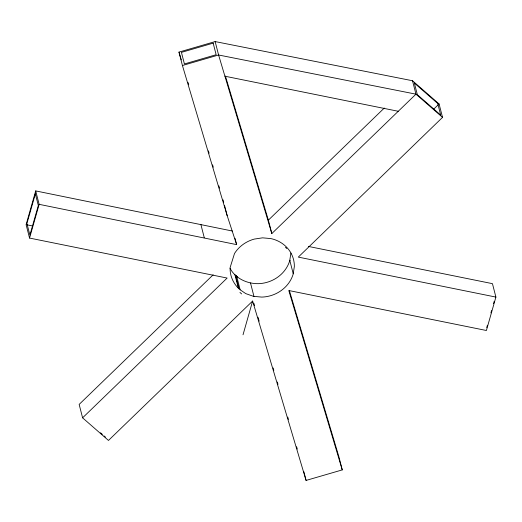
<?xml version="1.0" encoding="UTF-8"?>
<svg xmlns="http://www.w3.org/2000/svg" width="522" height="522" viewBox="0 0 522 522"><rect width="100%" height="100%" fill="white"/><g stroke="black" fill="none" stroke-linecap="round" stroke-linejoin="round"><path stroke-width="0.78" d="M290.904 253.079L289.703 260.778A32.344 29.46 -14.4 0 1 258.331 283.674C247.128 283.818 235.376 278.474 230.045 268.295M232.407 231.044L35.698 190.915L26.1 224.656L29.545 238.071L227.135 278.05L82.6 417.835L108.478 440.444L252.622 301.044L306.081 480.423L342.256 469.898L338.811 456.482L289.299 290.363M29.545 238.071L39.143 204.33L35.698 190.915M243.024 334.785L252.622 301.044M486.739 327.555L487.398 325.239M490.915 312.88L491.574 310.564M493.551 303.615L494.21 301.298M308.398 246.43L492.455 283.661L495.9 297.083L486.393 330.498L288.79 290.519L342.256 469.898M39.143 204.33L236.642 244.629L227.161 215.612L182.426 65.518L178.981 52.102L215.149 41.577L412.511 80.747L415.956 94.162L271.818 233.562L268.373 220.147L384.277 108.054M213.159 274.813L79.155 404.413L82.6 417.835M433.815 109.059L439.087 103.963L412.511 80.747M439.087 103.963L442.532 117.378L298.297 257.105L495.9 297.083M182.426 65.518L218.594 54.993L415.956 94.162L442.532 117.378M224.917 76.212L398.26 111.277M290.101 260.393L289.775 260.328L293.22 273.75M26.896 224.812L32.475 225.941M240.159 289.801L245.745 293.612L253.464 296.339L261.776 297.096A32.344 29.46 -14.4 0 0 293.149 274.194L294.349 266.494A32.344 29.46 -14.4 0 0 270.885 238.593L262.573 237.836L254.227 239.096A32.344 29.46 -14.4 0 0 234.508 253.496L230.156 267.427C229.647 275.942 233.595 284.386 240.159 289.801L236.714 276.379M285.456 247.337L286.8 248.518M100.511 432.771L102.345 434.369M104.178 435.974L105.405 437.044M237.229 276.843L234.92 274.761L238.365 288.177M239.957 292.418L241.614 293.919M236.388 276.288L235.572 275.348L239.017 288.764M225.419 76.036L268.373 220.147M271.818 233.562L218.594 54.993L215.149 41.577M178.981 52.102L181.297 59.88M188.024 82.43L188.716 84.76M208.415 150.865L209.113 153.2M212.591 164.861L213.283 167.197M218.848 185.858L219.54 188.194M223.018 199.861L223.716 202.19M253.829 303.223L254.521 305.566M258.012 317.259L259.173 321.16M273.117 367.958L273.815 370.294M277.299 381.993L277.998 384.336M287.766 417.091L288.457 419.427M296.594 446.728L297.292 449.064M303.856 471.738L306.081 480.423M250.501 282.963L253.946 296.379M235.017 238.319L236.642 244.629M224.525 205.348L227.161 215.612M200.833 224.323L204.278 237.738M35.346 193.89L26.922 223.514L29.891 235.096L38.321 205.472L35.346 193.89M213.172 43.143L181.434 52.376L184.41 63.952L216.141 54.719L213.172 43.143M437.717 103.467L414.351 83.057L417.332 94.658L440.692 115.068L437.717 103.467"/></g></svg>
